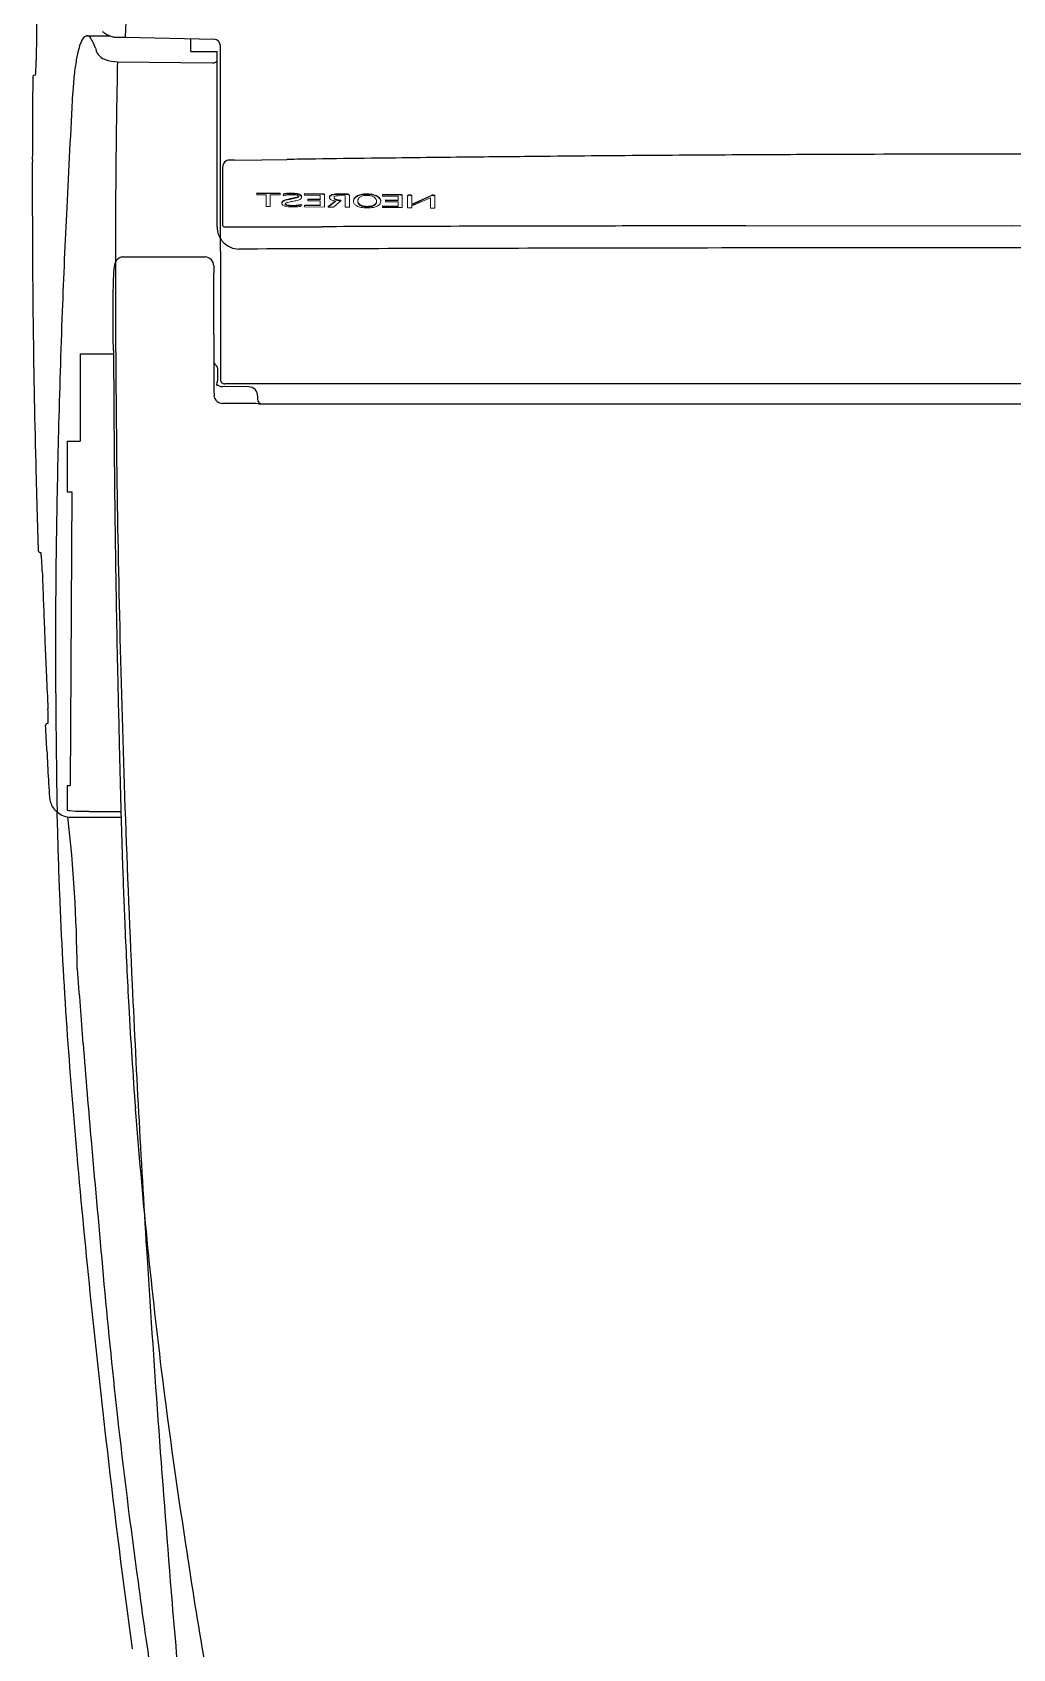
# Model space of a CAD drawing. Header units: centimetres. Extents: x -586 to 10005, y 1793 to 5385.
# Drawn here: x -534.38 to -511.98, y 3920.51 to 3957.41 of the extents above; entities that cross this region are included whole.
import ezdxf

# ---------------------------------------------------------------- set-up
doc = ezdxf.new("R2010")
doc.units = ezdxf.units.CM
doc.header["$MEASUREMENT"] = 0
doc.layers.add('Furnitures', color=7, linetype='Continuous')
doc.layers.add('Toilets_Details', color=8, linetype='Continuous')

msp = doc.modelspace()

# ---------------------------------------------------------------- linework, layer by layer
at = {"layer": 'Furnitures'}
for centre, radius, start, end in [((-2.823, 3941.821), 529.655, 178.11229, 178.31558), ((815.572, 3944.07), 1349.92, 179.377925, 179.461187), ((-532.211, 3956.736), 1.145, 154.4845, 163.6949), ((-533.024, 3957.132), 0.24, 131.2764, 156.0803), ((-533.121, 3957.239), 0.0951, 94.4749, 130.1258), ((-533.144, 3957.219), 0.116, 42.3033, 82.4597), ((-533.355, 3957.034), 0.397, 24.2199, 41.5075), ((-534.21, 3956.633), 1.341, 18.2317, 24.8482), ((-532.169, 3958.259), 1.03, 235.4172, 238.5346), ((-532.428, 3957.846), 0.543, 239.0677, 245.7915), ((-532.319, 3958.091), 0.811, 245.8785, 250.7402), ((-531.172, 3961.27), 4.19, 250.2696, 250.978), ((-532.51, 3957.403), 0.0984, 253.6488, 268.5608), ((-530.23, 3957.102), 0.15, 359.8883, 88.8507), ((-538.242, 3956.782), 3.953, 357.0693, 359.7511), ((-528.174, 3955.874), 5.276, 170.0899, 173.8194), ((-530.431, 3956.263), 2.986, 164.5698, 169.9823), ((-532.625, 3957.087), 0.308, 203.4898, 254.0543), ((-532.412, 3957.626), 0.887, 250.414, 268.7408), ((-281.218, 3951.643), 251.266, 178.83771, 179.29189), ((-530.255, 3956.874), 0.161, 269.0427, 294.8608), ((-530.214, 3956.787), 0.0642, 294.29, 318.4675), ((-530.208, 3956.776), 0.0527, 322.7633, 352.0645), ((-534.318, 3956.385), 0.0498, 76.2878, 179.8997), ((-535.149, 3956.579), 0.856, 350.1806, 0.0614), ((-519.414, 3955.056), 14.074, 174.3463, 176.0551), ((-59.055, 3930.135), 475.106, 176.87631, 177.19176), ((13.793, 3953.212), 548.171, 179.73623, 179.86461), ((-268.957, 3953.831), 265.42, 179.85401, 180.21038), ((-306.137, 3952.236), 226.341, 179.364, 179.94397), ((-529.865, 3954.329), 0.166, 90.4298, 180.4875), ((-529.831, 3953.912), 0.584, 82.7717, 93.491), ((-502.882, 2134.268), 1820.422, 90.787768, 90.808233), ((-512.434, 2835.456), 1119.169, 90.726831, 90.792377), ((-512.149, 2810.727), 1143.899, 90.669347, 90.725396), ((-510.1, 2634.549), 1320.089, 90.621297, 90.668915), ((-510.93, 2712.828), 1241.805, 90.535472, 90.622192), ((-511.894, 2816.601), 1138.028, 90.410873, 90.535762), ((-510.857, 2664.457), 1290.176, 90.30076, 90.40847), ((-511.131, 2732.878), 1221.754, 90.197853, 90.304751), ((-511.407, 2701.257), 1253.374, 90.026227, 90.180265), ((-301.984, 3942.022), 231.886, 177.18471, 177.77133), ((-529.987, 3953.012), 0.045, 181.9382, 269.7219), ((-280.681, 3953.775), 253.696, 180.20757, 180.69597), ((-529.652, 3952.967), 0.503, 179.2232, 269.6128), ((-509.343, -2321.593), 6274.593, 90.1447607, 90.1680863), ((-512.051, -1300.643), 5253.64, 90.109974, 90.143364), ((-511.982, -1333.873), 5286.87, 90.083298, 90.110022), ((-512.1, -1249.079), 5202.076, 90.065795, 90.083358), ((-183.065, 3952.129), 349.413, 179.94617, 180.39981), ((-532.25, 3952.003), 0.289, 109.1138, 119.5017), ((-532.3, 3952.143), 0.141, 99.0585, 108.3019), ((-532.306, 3952.158), 0.124, 83.41, 97.6592), ((-530.432, 3952.082), 0.2, 359.5756, 89.5171), ((-503.459, -5017.514), 8970.015, 90.1238253, 90.1673285), ((-511.967, -1763.119), 5715.61, 90.057025, 90.10904), ((-511.96, -1729.798), 5682.289, 90.000201, 90.057428), ((-527.299, 3951.596), 5.231, 176.4226, 177.847), ((-530.36, 3951.784), 2.165, 173.0355, 176.3248), ((-531.89, 3951.963), 0.624, 165.5732, 172.34), ((-532.248, 3952.05), 0.256, 148.648, 164.47), ((-532.283, 3952.068), 0.217, 132.631, 147.9993), ((-532.286, 3952.065), 0.218, 119.3356, 131.447), ((-529.344, 3951.951), 0.888, 180.773, 182.1954), ((-531.223, 3951.869), 0.993, 0.359, 2.7635), ((-521.99, 3951.417), 10.544, 178.6501, 180.294), ((-523.696, 3951.473), 8.837, 177.9264, 178.7507), ((-320.347, 3943.016), 213.498, 177.84625, 178.5839), ((-294.178, 3953.586), 240.197, 180.68998, 181.48089), ((-535.794, 3950.138), 3.272, 0.1935, 4.2642), ((-17.652, 3952.388), 514.875, 180.24924, 180.31668), ((-183.086, 3952.121), 349.392, 180.39847, 180.65807), ((-530.13, 3949.898), 0.1, 180, 231.6839), ((-530.285, 3949.702), 0.15, 0, 51.6839), ((-46.45, 3952.23), 486.076, 180.31672, 180.41871), ((-530.082, 3949.383), 0.0856, 149.5239, 210.2459), ((-530.03, 3949.522), 0.2, 226.8181, 269.4998), ((-530.285, 3949.502), 0.15, 329.7835, 0), ((-529.98, 3949.482), 0.1, 179.8062, 269.848), ((-529.433, 3949.114), 0.202, 0.0072, 88.8541), ((-530.03, 3949.134), 0.197, 219.0878, 270.0306), ((-529.13, 3949.032), 0.1, 180, 270), ((-75.692, 3952.004), 456.834, 180.41728, 180.56088), ((-529.481, 3941.742), 7.195, 87.8278, 89.5456), ((-296.005, 3942.369), 237.849, 178.57301, 179.16602), ((-175.612, 3952.243), 356.868, 180.66397, 181.30817), ((-103.89, 3951.718), 428.634, 180.55951, 180.73911), ((-289.078, 3953.726), 245.299, 181.48261, 181.74478), ((-174.504, 3957.314), 359.93, 181.76048, 181.86787), ((-137.543, 3951.271), 394.978, 180.73728, 180.98436), ((-359.844, 3943.275), 174.004, 179.15839, 180.06614), ((-534.193, 3945.584), 0.0496, 181.4667, 284.3967), ((-534.649, 3945.443), 0.478, 6.9804, 11.22), ((-536.731, 3945.195), 2.575, 4.4987, 6.8203), ((-537.375, 3945.12), 3.222, 2.9728, 4.9407), ((-560.942, 3944.142), 26.81, 2.0547, 2.4462), ((16.679, 3964.846), 551.182, 182.05266, 182.10306), ((-304.56, 3952.987), 229.724, 182.08746, 182.24856), ((-154.551, 3950.991), 377.968, 180.98619, 181.20961), ((-315.213, 3952.581), 219.064, 182.25175, 182.40429), ((-173.169, 3952.278), 359.311, 181.30481, 181.96185), ((-282.384, 3953.975), 251.922, 182.40794, 182.56039), ((-244.574, 3944.455), 289.277, 180.27335, 180.95796), ((-275.69, 3954.262), 258.622, 182.55752, 182.72592), ((60.091, 3955.665), 592.66, 181.223328, 181.411345), ((-538.112, 3941.76), 4.097, 359.6717, 2.8275), ((-534.024, 3941.585), 0.0495, 83.8481, 183.4063), ((-849.629, 3925.117), 315.985, 2.88321, 2.98681), ((-534.337, 3941.667), 0.32, 354.0127, 359.1349), ((-535.789, 3941.748), 1.774, 357.2322, 359.6158), ((-328.102, 3951.584), 206.214, 182.9389, 183.1247), ((1232.451, 3984.469), 1765.374, 181.408739, 181.460434), ((-254.862, 3955.635), 279.565, 183.1355, 183.2133), ((-531.525, 3940.362), 2.494, 189.1795, 190.8791), ((-533.356, 3940.014), 0.631, 191.2168, 203.2324), ((-533.624, 3939.905), 0.341, 204.1383, 227.4639), ((-167.208, 3952.503), 365.276, 181.96517, 182.64156), ((-533.523, 3940.029), 0.501, 228.5629, 235.0734), ((-533.501, 3939.928), 0.438, 225.1164, 271.4745), ((-566.567, 3935.748), 33.216, 0.4903, 6.4813), ((-306.339, 3946.061), 226.106, 181.66902, 181.93038), ((-438.974, 3941.501), 94.857, 181.32783, 182.26428), ((-372.94, 3943.896), 159.471, 181.95904, 182.47876), ((-420.79, 3942.36), 113.061, 182.33535, 183.8943), ((-346.777, 3944.971), 185.656, 182.46095, 183.02657), ((19.543, 3978.299), 554.508, 184.37157, 184.54819), ((-149.652, 3953.343), 382.852, 182.64602, 183.58058), ((-401.752, 3942.382), 130.62, 183.1655, 184.18968), ((-401.415, 3943.648), 132.478, 183.88098, 185.13905), ((-276.232, 3954.713), 257.794, 184.53543, 185.04658), ((-403.019, 3942.663), 129.378, 184.35507, 187.01103), ((1883.728, 4147.692), 2426.358, 185.0992, 185.170431), ((-280.179, 3954.429), 254.193, 185.1115, 186.63329), ((-134.448, 3954.285), 398.084, 183.57929, 184.71683), ((-386.496, 3942.125), 146.846, 185.11568, 186.3572), ((-394.183, 3943.962), 138.307, 187.09829, 188.87193), ((-396.704, 3940.812), 136.555, 186.28371, 187.9048), ((-335.628, 3947.57), 198.323, 186.51549, 187.84263), ((-442.422, 3935.711), 89.376, 188.41477, 191.75916), ((-381.728, 3942.218), 151.584, 187.65287, 188.53056), ((62.068, 3971.823), 595.379, 184.843734, 185.345583)]:
    msp.add_arc(centre, radius, start, end, dxfattribs=at)
at = {"layer": 'Furnitures', "lineweight": 0}
for centre, radius, start, end in [((-528.634, 3953.521), 0.0409, 151.1759, 180.0275), ((-528.629, 3953.506), 0.0466, 139.9033, 174.2187), ((-528.335, 3953.509), 0.34, 177.9341, 181.5069), ((-528.624, 3953.509), 0.0526, 190.3919, 235.652), ((-528.606, 3953.502), 0.0746, 127.0233, 148.4622), ((-528.586, 3953.465), 0.106, 117.1448, 138.0542), ((-528.548, 3953.63), 0.194, 237.3114, 257.1359), ((-528.55, 3953.418), 0.176, 113.5015, 125.35), ((-528.4, 3952.458), 1.249, 97.5374, 101.2297), ((-528.527, 3953.359), 0.227, 106.153, 118.1759), ((-528.102, 3948.505), 5.251, 95.2708, 95.7498), ((-528.25, 3949.928), 3.808, 94.7497, 95.7028), ((-528.467, 3953.202), 0.407, 104.7157, 111.9827), ((-528.584, 3953.492), 0.0181, 148.1529, 200.1345), ((-528.579, 3953.495), 0.024, 202.3862, 237.8545), ((-528.571, 3953.48), 0.0358, 121.7373, 143.1262), ((-528.557, 3953.53), 0.0549, 221.1601, 251.6972), ((-528.543, 3953.539), 0.0807, 233.2957, 254.3033), ((-528.459, 3954.004), 0.579, 256.7571, 268.9379), ((-528.397, 3952.925), 0.681, 102.4289, 106.4914), ((-528.529, 3953.406), 0.121, 110.6722, 120.303), ((-528.47, 3952.47), 1.27, 93.3739, 95.1749), ((-528.49, 3953.7), 0.237, 249.2823, 259.1545), ((-528.261, 3952.377), 1.257, 101.292, 104.2835), ((-528.472, 3953.234), 0.302, 103.0624, 109.265), ((-528.478, 3952.627), 1.099, 92.0213, 94.5531), ((-528.495, 3953.663), 0.213, 250.8937, 265.8503), ((-528.434, 3952.606), 1.098, 91.9781, 96.777), ((-528.478, 3952.57), 1.169, 90.4395, 93.2777), ((-528.141, 3951.777), 1.856, 100.0415, 102.5321), ((-528.056, 3951.437), 2.147, 101.631, 103.019), ((-528.429, 3954.09), 0.632, 260.3513, 266.5777), ((-528.471, 3952.343), 1.384, 89.9167, 91.9012), ((-528.404, 3954.358), 0.914, 263.2867, 267.6942), ((-527.481, 3948.307), 5.402, 100.1375, 100.9515), ((-527.674, 3949.558), 4.065, 100.848, 101.5643), ((-528.472, 3952.834), 0.905, 88.7115, 90.9196), ((-528.45, 3953.171), 0.533, 88.2965, 92.3314), ((-528.41, 3954.494), 1.071, 266.8118, 271.8826), ((-528.503, 3951.719), 2.008, 86.4391, 89.0256), ((-528.422, 3954.17), 0.712, 266.358, 272.1538), ((-529.54, 3959.542), 6.033, 280.2677, 280.9208), ((-528.497, 3951.742), 1.998, 87.0572, 88.7063), ((-528.478, 3955.658), 2.213, 270.9703, 272.7149), ((-529.198, 3957.673), 4.192, 280.4241, 281.2243), ((-528.45, 3952.873), 0.83, 84.9529, 88.9319), ((-528.682, 3955.018), 1.416, 280.1777, 282.7872), ((-528.555, 3954.406), 0.804, 281.3348, 284.9158), ((-528.415, 3954.065), 0.607, 271.9558, 280.6212), ((-528.438, 3952.997), 0.741, 82.3927, 86.6476), ((-528.538, 3954.4), 0.854, 280.5538, 284.4225), ((-528.427, 3953.119), 0.606, 80.6759, 85.3485), ((-528.389, 3953.48), 0.221, 73.8121, 86.6692), ((-528.421, 3954.629), 1.206, 272.219, 275.1515), ((-528.41, 3954.068), 0.622, 273.3587, 281.758), ((-528.472, 3954.082), 0.457, 283.1565, 288.0924), ((-528.427, 3953.915), 0.296, 285.5862, 291.9526), ((-528.395, 3953.353), 0.382, 75.972, 81.7382), ((-528.391, 3953.826), 0.189, 288.8365, 296.0217), ((-528.393, 3953.339), 0.383, 75.1667, 80.366), ((-528.358, 3953.586), 0.11, 59.9077, 73.9583), ((-528.388, 3953.841), 0.275, 283.1611, 293.0312), ((-528.35, 3953.72), 0.087, 292.6578, 307.0831), ((-528.542, 3956.011), 2.593, 275.0624, 276.6421), ((-528.337, 3953.713), 0.063, 297.1858, 308.6917), ((-528.765, 3955.913), 2.488, 280.6868, 282.3904), ((-528.315, 3953.659), 0.025, 19.6022, 60.7645), ((-528.365, 3953.478), 0.254, 69.0598, 75.5759), ((-528.311, 3953.681), 0.0221, 308.05, 329.6367), ((-528.313, 3953.668), 0.023, 310.4854, 338.9905), ((-528.348, 3953.517), 0.2, 66.8619, 74.4718), ((-528.305, 3953.663), 0.0141, 348.5974, 20.1396), ((-528.805, 3956.001), 2.595, 281.6059, 282.7808), ((-528.327, 3953.707), 0.128, 291.2239, 306.5993), ((-528.322, 3953.597), 0.128, 55.2795, 68.2712), ((-528.319, 3953.589), 0.122, 54.1079, 66.252), ((-528.285, 3953.654), 0.0606, 304.5379, 330.0416), ((-528.29, 3953.646), 0.0692, 37.6538, 53.6749), ((-528.286, 3953.638), 0.0633, 32.4536, 52.6629), ((-528.272, 3953.662), 0.0452, 7.9486, 36.3018), ((-528.277, 3953.647), 0.0507, 9.2563, 29.3709), ((-528.271, 3953.647), 0.0453, 329.7251, 0.2128), ((-528.448, 3953.651), 0.222, 358.8494, 4.2511), ((-528.303, 3953.646), 0.0768, 0.8419, 7.0155), ((-527.735, 3953.687), 0.0396, 58.1088, 88.0701), ((-527.735, 3953.675), 0.0392, 56.6315, 88.0892), ((-527.728, 3953.698), 0.0264, 0.7431, 58.4629), ((-527.728, 3953.685), 0.0265, 0.8865, 56.7131), ((-527.505, 3953.645), 0.0842, 176.0054, 189.5223), ((-527.55, 3953.639), 0.0391, 137.9999, 180.2697), ((-527.482, 3953.639), 0.108, 167.6372, 173.6487), ((-527.549, 3953.637), 0.0401, 188.3148, 214.2483), ((-527.553, 3953.653), 0.0353, 143.0013, 165.5367), ((-527.527, 3953.653), 0.0667, 214.7545, 238.7075), ((-527.528, 3953.635), 0.0664, 115.7701, 143.872), ((-527.527, 3953.622), 0.0674, 118.6352, 140.4417), ((-527.482, 3953.718), 0.146, 236.7025, 250.0613), ((-527.475, 3953.528), 0.175, 103.5184, 118.968), ((-527.483, 3953.563), 0.151, 100.86, 119.0806), ((-527.295, 3954.215), 0.677, 249.6088, 252.6118), ((-527.43, 3953.351), 0.357, 92.4665, 103.8798), ((-527.431, 3953.367), 0.354, 92.8494, 103.2419), ((-527.362, 3953.999), 0.451, 252.4963, 259.8854), ((-527.438, 3953.638), 0.0457, 155.0683, 204.8089), ((-527.434, 3953.651), 0.0487, 186.0771, 208.2068), ((-527.446, 3953.634), 0.04, 108.0057, 145.3038), ((-527.429, 3953.643), 0.0562, 205.7961, 245.93), ((-527.429, 3953.658), 0.0569, 211.6368, 234.5888), ((-527.396, 3953.706), 0.115, 234.9415, 248.9092), ((-527.41, 3953.53), 0.151, 93.9651, 108.7396), ((-527.354, 3953.798), 0.228, 244.6822, 257.8991), ((-527.364, 3952.111), 1.612, 90.6716, 92.9869), ((-527.384, 3952.746), 0.964, 89.9172, 93.6255), ((-527.364, 3953.784), 0.199, 248.6335, 259.1674), ((-527.371, 3953.09), 0.592, 88.4142, 94.8648), ((-527.234, 3954.378), 0.808, 258.004, 263.4025), ((-527.235, 3954.357), 0.8, 257.9729, 263.4275), ((-527.169, 3953.677), 0.0436, 57.7949, 88.7883), ((-527.17, 3953.659), 0.049, 70.3921, 88.1336), ((-527.167, 3953.67), 0.0379, 43.4681, 68.8657), ((-527.161, 3953.688), 0.0303, 0.659, 58.9706), ((-527.161, 3953.675), 0.0303, 1.1569, 43.435), ((-526.93, 3953.556), 0.108, 125.3192, 178.0798), ((-526.808, 3953.543), 0.231, 165.7252, 173.0426), ((-526.88, 3953.567), 0.158, 178.6454, 199.6758), ((-526.949, 3953.578), 0.0864, 151.1708, 165.0711), ((-526.924, 3953.559), 0.114, 203.5411, 236.2705), ((-526.919, 3953.56), 0.121, 125.706, 150.7758), ((-526.841, 3953.455), 0.241, 108.8577, 128.7239), ((-526.84, 3953.469), 0.241, 104.304, 128.2454), ((-526.845, 3953.654), 0.237, 233.0346, 258.8194), ((-526.826, 3953.557), 0.115, 126.8781, 179.9941), ((-526.838, 3953.565), 0.103, 181.4609, 219.6523), ((-526.682, 3953.575), 0.26, 184.1059, 190.9961), ((-526.849, 3953.546), 0.0911, 193.1458, 219.1786), ((-526.776, 3953.262), 0.446, 96.1277, 108.7198), ((-526.821, 3953.567), 0.125, 218.4677, 246.735), ((-526.816, 3953.586), 0.133, 220.3289, 249.7571), ((-526.767, 3953.236), 0.485, 93.954, 105.845), ((-526.799, 3953.519), 0.161, 101.5232, 126.6056), ((-526.751, 3953.962), 0.559, 255.5172, 267.2431), ((-526.77, 3953.665), 0.236, 244.816, 264.7872), ((-526.758, 3953.729), 0.288, 248.8715, 264.2357), ((-526.749, 3953.349), 0.339, 90.1665, 104.1394), ((-526.733, 3952.927), 0.783, 81.8628, 96.6563), ((-526.737, 3952.987), 0.736, 83.3253, 94.9333), ((-526.722, 3954.018), 0.592, 263.248, 274.7524), ((-526.721, 3954.031), 0.593, 263.6175, 275.0893), ((-526.72, 3954.334), 0.932, 266.4156, 274.2673), ((-526.733, 3953.204), 0.483, 82.1561, 91.9812), ((-526.691, 3953.714), 0.286, 273.5131, 285.0818), ((-526.69, 3953.725), 0.285, 274.4082, 284.523), ((-526.713, 3953.376), 0.311, 68.5607, 81.3976), ((-526.717, 3953.096), 0.625, 76.7724, 84.0441), ((-526.695, 3953.995), 0.591, 274.3105, 283.1879), ((-526.684, 3953.277), 0.429, 69.5151, 81.801), ((-526.659, 3953.621), 0.176, 283.0949, 302.0564), ((-526.653, 3953.594), 0.161, 283.0111, 306.5254), ((-526.668, 3953.503), 0.176, 47.8384, 67.2291), ((-526.661, 3953.359), 0.356, 65.5072, 75.724), ((-526.623, 3953.569), 0.113, 300.8072, 325.2204), ((-526.635, 3953.72), 0.31, 283.9142, 301.1909), ((-526.615, 3953.548), 0.102, 304.7317, 333.9413), ((-526.635, 3953.544), 0.124, 24.2344, 46.5997), ((-526.636, 3953.416), 0.283, 52.9826, 68.8009), ((-526.6, 3953.554), 0.0852, 324.7198, 343.1387), ((-526.601, 3953.542), 0.0862, 333.9663, 350.5987), ((-526.639, 3953.546), 0.127, 2.678, 22.3155), ((-526.685, 3953.572), 0.172, 345.3177, 354.9612), ((-526.836, 3953.577), 0.324, 351.2022, 355.5908), ((-526.622, 3953.451), 0.256, 52.5907, 65.0266), ((-526.536, 3953.558), 0.12, 300.7351, 333.4938), ((-526.571, 3953.522), 0.169, 37.6435, 51.7002), ((-526.57, 3953.51), 0.168, 37.3517, 51.4094), ((-526.521, 3953.563), 0.105, 18.4596, 36.7364), ((-526.51, 3953.558), 0.0917, 10.9846, 36.4566), ((-526.533, 3953.555), 0.116, 334.4108, 358.8114), ((-526.534, 3953.562), 0.117, 2.4227, 16.6807), ((-526.628, 3953.532), 0.212, 5.5983, 11.7455), ((-526.633, 3953.557), 0.217, 359.0714, 2.6967), ((-525.966, 3953.628), 0.0799, 75.4058, 85.3371), ((-525.959, 3953.655), 0.0406, 57.756, 90.4571), ((-525.957, 3953.671), 0.0361, 48.147, 72.1977), ((-525.95, 3953.666), 0.0261, 2.4613, 61.114), ((-525.948, 3953.68), 0.0239, 0.7834, 50.6542), ((-525.786, 3953.678), 0.0167, 128.5591, 183.6911), ((-525.786, 3953.665), 0.0167, 130.8585, 176.1391), ((-525.762, 3953.638), 0.0525, 111.3921, 131.5367), ((-525.758, 3953.644), 0.0606, 106.2619, 129.2391), ((-525.75, 3953.599), 0.0936, 96.8442, 109.1031), ((-525.754, 3953.629), 0.0755, 95.3636, 105.7313), ((-525.753, 3953.64), 0.0528, 79.3784, 98.8638), ((-525.755, 3953.649), 0.0555, 81.521, 96.8253), ((-525.753, 3953.639), 0.0655, 68.1217, 84.5175), ((-525.753, 3953.629), 0.0627, 66.5845, 81.7926), ((-525.748, 3953.651), 0.0527, 50.4959, 68.3024), ((-525.745, 3953.643), 0.0469, 48.5553, 68.53), ((-525.729, 3953.673), 0.0231, 30.2832, 51.816), ((-525.726, 3953.663), 0.02, 27.8084, 51.7336), ((-525.723, 3953.677), 0.0166, 2.7362, 28.6121), ((-525.728, 3953.663), 0.0218, 5.5977, 24.1809), ((-525.2, 3953.563), 0.14, 102.5698, 110.077), ((-525.211, 3953.587), 0.102, 102.2257, 111.5072), ((-525.213, 3953.584), 0.105, 92.4109, 100.5711), ((-525.216, 3953.62), 0.0813, 91.219, 100.4863), ((-525.223, 3953.625), 0.0759, 74.4905, 85.8606), ((-525.217, 3953.646), 0.0426, 68.0928, 90.355), ((-525.214, 3953.665), 0.0355, 37.1996, 70.8182), ((-525.215, 3953.651), 0.0372, 43.0519, 68.1382), ((-525.205, 3953.66), 0.0234, 0.7244, 43.1075), ((-525.204, 3953.673), 0.0222, 359.9778, 36.6764)]:
    msp.add_arc(centre, radius, start, end, dxfattribs=at)
at = {"layer": 'Toilets_Details'}
for p, q in [((-533.129, 3957.334), (-532.611, 3957.334)), ((-532.513, 3957.304), (-532.249, 3957.298)), ((-532.249, 3957.298), (-532.249, 3957.39)), ((-532.249, 3957.298), (-530.227, 3957.252)), ((-530.755, 3956.977), (-530.755, 3957.264)), ((-530.08, 3952.702), (-530.08, 3957.102)), ((-532.936, 3957.053), (-532.907, 3956.964)), ((-532.432, 3956.74), (-530.257, 3956.713)), ((-530.755, 3956.977), (-530.155, 3956.977)), ((-530.155, 3952.973), (-530.155, 3956.977)), ((-534.368, 3956.385), (-534.372, 3955.735)), ((-529.758, 3954.491), (-529.137, 3954.5)), ((-529.137, 3954.5), (-528.561, 3954.508)), ((-530.032, 3954.327), (-530.032, 3954.311)), ((-530.032, 3954.311), (-530.032, 3953.01)), ((-530.08, 3952.417), (-530.08, 3952.703)), ((-529.987, 3952.967), (-527.75, 3952.974)), ((-518.074, 3952.994), (-511.98, 3952.997)), ((-511.98, 3952.997), (-505.887, 3952.994)), ((-532.292, 3952.282), (-530.43, 3952.282)), ((-530.08, 3952.417), (-530.08, 3951.746)), ((-530.232, 3952.081), (-530.232, 3951.939)), ((-530.23, 3950.988), (-530.23, 3951.875)), ((-530.08, 3951.746), (-530.08, 3951.106)), ((-532.531, 3950.381), (-532.533, 3951.363)), ((-530.23, 3950.506), (-530.23, 3950.988)), ((-530.08, 3951.106), (-530.08, 3949.482)), ((-530.23, 3950.506), (-530.23, 3949.248)), ((-533.281, 3950.073), (-533.281, 3948.073)), ((-533.281, 3950.073), (-532.521, 3950.073)), ((-530.135, 3949.502), (-530.135, 3949.702)), ((-529.429, 3949.317), (-530.032, 3949.322)), ((-493.98, 3949.382), (-529.981, 3949.382)), ((-530.23, 3949.248), (-530.226, 3949.108)), ((-530.209, 3949.051), (-530.226, 3949.108)), ((-530.209, 3949.051), (-530.183, 3949.01)), ((-529.23, 3949.114), (-529.23, 3949.032)), ((-529.424, 3948.937), (-530.03, 3948.937)), ((-529.208, 3948.932), (-511.98, 3948.932)), ((-511.98, 3948.932), (-494.752, 3948.932)), ((-533.58, 3948.073), (-533.281, 3948.073)), ((-533.58, 3948.073), (-533.58, 3946.923)), ((-533.58, 3946.923), (-533.477, 3946.923)), ((-533.477, 3946.923), (-533.512, 3940.219)), ((-534.242, 3945.583), (-534.242, 3945.583)), ((-534.073, 3941.582), (-534.073, 3941.582)), ((-533.58, 3940.219), (-533.58, 3939.656)), ((-533.58, 3940.219), (-533.512, 3940.219)), ((-533.805, 3939.303), (-533.81, 3939.618)), ((-533.58, 3939.656), (-533.546, 3939.644)), ((-533.546, 3939.644), (-533.517, 3939.635)), ((-533.389, 3939.618), (-533.517, 3939.635)), ((-533.49, 3939.491), (-532.35, 3939.491)), ((-533.49, 3939.491), (-533.49, 3939.491)), ((-533.08, 3939.619), (-533.389, 3939.618)), ((-533.08, 3939.619), (-532.354, 3939.619))]:
    msp.add_line(p, q, dxfattribs=at)
at = {"layer": 'Toilets_Details', "lineweight": 0}
for p, q in [((-529.251, 3953.744), (-529.251, 3953.703)), ((-528.714, 3953.737), (-529.251, 3953.744)), ((-528.714, 3953.725), (-529.251, 3953.731)), ((-529.037, 3953.701), (-529.251, 3953.703)), ((-529.037, 3953.436), (-529.037, 3953.701)), ((-528.941, 3953.435), (-529.037, 3953.436)), ((-528.941, 3953.7), (-528.714, 3953.697)), ((-528.941, 3953.7), (-528.941, 3953.435)), ((-528.714, 3953.737), (-528.714, 3953.697)), ((-528.628, 3953.73), (-528.643, 3953.696)), ((-528.628, 3953.718), (-528.643, 3953.683)), ((-528.643, 3953.696), (-528.643, 3953.683)), ((-528.628, 3953.73), (-528.628, 3953.718)), ((-528.231, 3953.471), (-528.242, 3953.435)), ((-528.231, 3953.483), (-528.231, 3953.471)), ((-527.734, 3953.727), (-528.156, 3953.731)), ((-528.156, 3953.731), (-528.156, 3953.691)), ((-528.156, 3953.719), (-527.734, 3953.714)), ((-527.798, 3953.687), (-528.156, 3953.691)), ((-527.798, 3953.463), (-528.156, 3953.467)), ((-528.156, 3953.427), (-528.156, 3953.467)), ((-528.156, 3953.454), (-527.798, 3953.45)), ((-527.701, 3953.423), (-528.156, 3953.427)), ((-528.083, 3953.602), (-527.798, 3953.599)), ((-528.083, 3953.602), (-528.083, 3953.562)), ((-527.798, 3953.586), (-528.083, 3953.589)), ((-528.083, 3953.562), (-527.798, 3953.559)), ((-527.798, 3953.687), (-527.798, 3953.586)), ((-527.798, 3953.45), (-527.798, 3953.559)), ((-527.702, 3953.699), (-527.701, 3953.423)), ((-527.616, 3953.434), (-527.455, 3953.558)), ((-527.441, 3953.555), (-527.616, 3953.421)), ((-527.616, 3953.434), (-527.616, 3953.421)), ((-527.496, 3953.42), (-527.616, 3953.421)), ((-527.327, 3953.563), (-527.496, 3953.42)), ((-527.383, 3953.723), (-527.168, 3953.72)), ((-527.168, 3953.708), (-527.383, 3953.71)), ((-527.228, 3953.681), (-527.354, 3953.682)), ((-527.327, 3953.576), (-527.327, 3953.563)), ((-527.228, 3953.681), (-527.228, 3953.417)), ((-527.131, 3953.416), (-527.228, 3953.417)), ((-527.131, 3953.416), (-527.131, 3953.688)), ((-526.378, 3953.672), (-526.378, 3953.712)), ((-526.378, 3953.712), (-525.959, 3953.708)), ((-525.959, 3953.695), (-526.378, 3953.7)), ((-526.02, 3953.668), (-526.378, 3953.672)), ((-526.02, 3953.445), (-526.378, 3953.449)), ((-526.378, 3953.449), (-526.378, 3953.409)), ((-526.378, 3953.436), (-526.02, 3953.432)), ((-526.378, 3953.409), (-525.924, 3953.408)), ((-526.305, 3953.583), (-526.02, 3953.581)), ((-526.305, 3953.583), (-526.305, 3953.543)), ((-526.305, 3953.571), (-526.02, 3953.568)), ((-526.02, 3953.541), (-526.305, 3953.543)), ((-526.02, 3953.668), (-526.02, 3953.568)), ((-526.02, 3953.432), (-526.02, 3953.541)), ((-525.924, 3953.68), (-525.924, 3953.408)), ((-525.802, 3953.677), (-525.802, 3953.404)), ((-525.707, 3953.403), (-525.802, 3953.404)), ((-525.707, 3953.484), (-525.248, 3953.695)), ((-525.248, 3953.682), (-525.707, 3953.464)), ((-525.707, 3953.484), (-525.707, 3953.678)), ((-525.707, 3953.451), (-525.277, 3953.635)), ((-525.707, 3953.464), (-525.707, 3953.403)), ((-525.277, 3953.635), (-525.277, 3953.399)), ((-525.182, 3953.398), (-525.277, 3953.399)), ((-525.182, 3953.673), (-525.182, 3953.398))]:
    msp.add_line(p, q, dxfattribs=at)
at = {"layer": 'Toilets_Details'}
for centre, radius, start, end in [((-2.823, 3941.821), 529.655, 178.11229, 178.31558), ((815.572, 3944.07), 1349.92, 179.377925, 179.461187), ((-532.464, 3957.834), 0.513, 231.3539, 235.5547), ((-532.211, 3956.736), 1.145, 154.4845, 163.6949), ((-533.024, 3957.132), 0.24, 131.2764, 156.0803), ((-533.121, 3957.239), 0.0951, 94.4749, 130.1258), ((-533.144, 3957.219), 0.116, 42.3033, 82.4597), ((-533.355, 3957.034), 0.397, 24.2199, 41.5075), ((-534.21, 3956.633), 1.341, 18.2317, 24.8482), ((-532.169, 3958.259), 1.03, 235.4172, 238.5346), ((-532.428, 3957.846), 0.543, 239.0677, 245.7915), ((-532.319, 3958.091), 0.811, 245.8785, 250.7402), ((-531.172, 3961.27), 4.19, 250.2696, 250.978), ((-532.51, 3957.403), 0.0984, 253.6488, 268.5608), ((-530.23, 3957.102), 0.15, 359.8883, 88.8507), ((-538.242, 3956.782), 3.953, 357.0693, 359.7511), ((-528.174, 3955.874), 5.276, 170.0899, 173.8194), ((-530.431, 3956.263), 2.986, 164.5698, 169.9823), ((-532.625, 3957.087), 0.308, 203.4898, 254.0543), ((-532.412, 3957.626), 0.887, 250.414, 268.7408), ((-281.218, 3951.643), 251.266, 178.83771, 179.29189), ((-530.255, 3956.874), 0.161, 269.0427, 294.8608), ((-530.214, 3956.787), 0.0642, 294.29, 318.4675), ((-530.208, 3956.776), 0.0527, 322.7633, 352.0645), ((-534.318, 3956.385), 0.0498, 76.2878, 179.8997), ((-535.149, 3956.579), 0.856, 350.1806, 0.0614), ((-519.414, 3955.056), 14.074, 174.3463, 176.0551), ((-59.055, 3930.135), 475.106, 176.87631, 177.19176), ((13.793, 3953.212), 548.171, 179.73623, 179.86461), ((-268.957, 3953.831), 265.42, 179.85401, 180.21038), ((-306.137, 3952.236), 226.341, 179.364, 179.94397), ((-529.865, 3954.329), 0.166, 90.4298, 180.4875), ((-529.831, 3953.912), 0.584, 82.7717, 93.491), ((-502.882, 2134.268), 1820.422, 90.787768, 90.808233), ((-512.434, 2835.456), 1119.169, 90.726831, 90.792377), ((-512.149, 2810.727), 1143.899, 90.669347, 90.725396), ((-510.1, 2634.549), 1320.089, 90.621297, 90.668915), ((-510.93, 2712.828), 1241.805, 90.535472, 90.622192), ((-511.894, 2816.601), 1138.028, 90.410873, 90.535762), ((-510.857, 2664.457), 1290.176, 90.30076, 90.40847), ((-511.131, 2732.878), 1221.754, 90.197853, 90.304751), ((-511.407, 2701.257), 1253.374, 90.026227, 90.180265), ((-512.554, 2701.257), 1253.374, 89.819735, 89.973773), ((-301.984, 3942.022), 231.886, 177.18471, 177.77133), ((-529.987, 3953.012), 0.045, 181.9382, 269.7219), ((-280.681, 3953.775), 253.696, 180.20757, 180.69597), ((-529.652, 3952.967), 0.503, 179.2232, 269.6128), ((-509.343, -2321.593), 6274.593, 90.1447607, 90.1680863), ((-512.051, -1300.643), 5253.64, 90.109974, 90.143364), ((-511.982, -1333.873), 5286.87, 90.083298, 90.110022), ((-512.1, -1249.079), 5202.076, 90.065795, 90.083358), ((-183.065, 3952.129), 349.413, 179.94617, 180.39981), ((-532.25, 3952.003), 0.289, 109.1138, 119.5017), ((-532.3, 3952.143), 0.141, 99.0585, 108.3019), ((-532.306, 3952.158), 0.124, 83.41, 97.6592), ((-530.432, 3952.082), 0.2, 359.5756, 89.5171), ((-503.459, -5017.514), 8970.015, 90.1238253, 90.1673285), ((-511.967, -1763.119), 5715.61, 90.057025, 90.10904), ((-511.96, -1729.798), 5682.289, 90.000201, 90.057428), ((-512, -1729.798), 5682.289, 89.942572, 89.999799), ((-527.299, 3951.596), 5.231, 176.4226, 177.847), ((-530.36, 3951.784), 2.165, 173.0355, 176.3248), ((-531.89, 3951.963), 0.624, 165.5732, 172.34), ((-532.248, 3952.05), 0.256, 148.648, 164.47), ((-532.283, 3952.068), 0.217, 132.631, 147.9993), ((-532.286, 3952.065), 0.218, 119.3356, 131.447), ((-529.344, 3951.951), 0.888, 180.773, 182.1954), ((-531.223, 3951.869), 0.993, 0.359, 2.7635), ((-521.99, 3951.417), 10.544, 178.6501, 180.294), ((-523.696, 3951.473), 8.837, 177.9264, 178.7507), ((-320.347, 3943.016), 213.498, 177.84625, 178.5839), ((-294.178, 3953.586), 240.197, 180.68998, 181.48089), ((-535.794, 3950.138), 3.272, 0.1935, 4.2642), ((-17.652, 3952.388), 514.875, 180.24924, 180.31668), ((-183.086, 3952.121), 349.392, 180.39847, 180.65807), ((-530.13, 3949.898), 0.1, 180, 231.6839), ((-530.285, 3949.702), 0.15, 0, 51.6839), ((-46.45, 3952.23), 486.076, 180.31672, 180.41871), ((-530.082, 3949.383), 0.0856, 149.5239, 210.2459), ((-530.03, 3949.522), 0.2, 226.8181, 269.4998), ((-530.285, 3949.502), 0.15, 329.7835, 0), ((-529.98, 3949.482), 0.1, 179.8062, 269.848), ((-529.433, 3949.114), 0.202, 0.0072, 88.8541), ((-530.03, 3949.134), 0.197, 219.0878, 270.0306), ((-529.13, 3949.032), 0.1, 180, 270), ((-75.692, 3952.004), 456.834, 180.41728, 180.56088), ((-529.481, 3941.742), 7.195, 87.8278, 89.5456), ((-296.005, 3942.369), 237.849, 178.57301, 179.16602), ((-175.612, 3952.243), 356.868, 180.66397, 181.30817), ((-103.89, 3951.718), 428.634, 180.55951, 180.73911), ((-289.078, 3953.726), 245.299, 181.48261, 181.74478), ((-174.504, 3957.314), 359.93, 181.76048, 181.86787), ((-137.543, 3951.271), 394.978, 180.73728, 180.98436), ((-359.844, 3943.275), 174.004, 179.15839, 180.06614), ((-534.193, 3945.584), 0.0496, 181.4667, 284.3967), ((-534.649, 3945.443), 0.478, 6.9804, 11.22), ((-536.731, 3945.195), 2.575, 4.4987, 6.8203), ((-537.375, 3945.12), 3.222, 2.9728, 4.9407), ((-560.942, 3944.142), 26.81, 2.0547, 2.4462), ((16.679, 3964.846), 551.182, 182.05266, 182.10306), ((-304.56, 3952.987), 229.724, 182.08746, 182.24856), ((-154.551, 3950.991), 377.968, 180.98619, 181.20961), ((-315.213, 3952.581), 219.064, 182.25175, 182.40429), ((-173.169, 3952.278), 359.311, 181.30481, 181.96185), ((-282.384, 3953.975), 251.922, 182.40794, 182.56039), ((-244.574, 3944.455), 289.277, 180.27335, 180.95796), ((-275.69, 3954.262), 258.622, 182.55752, 182.72592), ((60.091, 3955.665), 592.66, 181.223328, 181.411345), ((-538.112, 3941.76), 4.097, 359.6717, 2.8275), ((-534.024, 3941.585), 0.0495, 83.8481, 183.4063), ((-849.629, 3925.117), 315.985, 2.88321, 2.98681), ((-534.337, 3941.667), 0.32, 354.0127, 359.1349), ((-535.789, 3941.748), 1.774, 357.2322, 359.6158), ((-328.102, 3951.584), 206.214, 182.9389, 183.1247), ((1232.451, 3984.469), 1765.374, 181.408739, 181.460434), ((-254.862, 3955.635), 279.565, 183.1355, 183.2133), ((-531.525, 3940.362), 2.494, 189.1795, 190.8791), ((-533.356, 3940.014), 0.631, 191.2168, 203.2324), ((-533.624, 3939.905), 0.341, 204.1383, 227.4639), ((-167.208, 3952.503), 365.276, 181.96517, 182.64156), ((-533.523, 3940.029), 0.501, 228.5629, 235.0734), ((-533.501, 3939.928), 0.438, 225.1164, 271.4745), ((-566.567, 3935.748), 33.216, 0.4903, 6.4813), ((-306.339, 3946.061), 226.106, 181.66902, 181.93038), ((-438.974, 3941.501), 94.857, 181.32783, 182.26428), ((-372.94, 3943.896), 159.471, 181.95904, 182.47876), ((-420.79, 3942.36), 113.061, 182.33535, 183.8943), ((-346.777, 3944.971), 185.656, 182.46095, 183.02657), ((19.543, 3978.299), 554.508, 184.37157, 184.54819), ((-149.652, 3953.343), 382.852, 182.64602, 183.58058), ((-401.752, 3942.382), 130.62, 183.1655, 184.18968), ((-401.415, 3943.648), 132.478, 183.88098, 185.13905), ((-276.232, 3954.713), 257.794, 184.53543, 185.04658), ((-403.019, 3942.663), 129.378, 184.35507, 187.01103), ((1883.728, 4147.692), 2426.358, 185.0992, 185.170431), ((-280.179, 3954.429), 254.193, 185.1115, 186.63329), ((-134.448, 3954.285), 398.084, 183.57929, 184.71683), ((-386.496, 3942.125), 146.846, 185.11568, 186.3572), ((-394.183, 3943.962), 138.307, 187.09829, 188.87193), ((-396.704, 3940.812), 136.555, 186.28371, 187.9048), ((-335.628, 3947.57), 198.323, 186.51549, 187.84263), ((-442.422, 3935.711), 89.376, 188.41477, 191.75916), ((-381.728, 3942.218), 151.584, 187.65287, 188.53056), ((62.068, 3971.823), 595.379, 184.843734, 185.345583)]:
    msp.add_arc(centre, radius, start, end, dxfattribs=at)
at = {"layer": 'Toilets_Details', "lineweight": 0}
for centre, radius, start, end in [((-528.634, 3953.521), 0.0409, 151.1759, 180.0275), ((-528.629, 3953.506), 0.0466, 139.9033, 174.2187), ((-528.335, 3953.509), 0.34, 177.9341, 181.5069), ((-528.624, 3953.509), 0.0526, 190.3919, 235.652), ((-528.606, 3953.502), 0.0746, 127.0233, 148.4622), ((-528.586, 3953.465), 0.106, 117.1448, 138.0542), ((-528.548, 3953.63), 0.194, 237.3114, 257.1359), ((-528.55, 3953.418), 0.176, 113.5015, 125.35), ((-528.4, 3952.458), 1.249, 97.5374, 101.2297), ((-528.527, 3953.359), 0.227, 106.153, 118.1759), ((-528.102, 3948.505), 5.251, 95.2708, 95.7498), ((-528.25, 3949.928), 3.808, 94.7497, 95.7028), ((-528.467, 3953.202), 0.407, 104.7157, 111.9827), ((-528.584, 3953.492), 0.0181, 148.1529, 200.1345), ((-528.579, 3953.495), 0.024, 202.3862, 237.8545), ((-528.571, 3953.48), 0.0358, 121.7373, 143.1262), ((-528.557, 3953.53), 0.0549, 221.1601, 251.6972), ((-528.543, 3953.539), 0.0807, 233.2957, 254.3033), ((-528.459, 3954.004), 0.579, 256.7571, 268.9379), ((-528.397, 3952.925), 0.681, 102.4289, 106.4914), ((-528.529, 3953.406), 0.121, 110.6722, 120.303), ((-528.47, 3952.47), 1.27, 93.3739, 95.1749), ((-528.49, 3953.7), 0.237, 249.2823, 259.1545), ((-528.261, 3952.377), 1.257, 101.292, 104.2835), ((-528.472, 3953.234), 0.302, 103.0624, 109.265), ((-528.478, 3952.627), 1.099, 92.0213, 94.5531), ((-528.495, 3953.663), 0.213, 250.8937, 265.8503), ((-528.434, 3952.606), 1.098, 91.9781, 96.777), ((-528.478, 3952.57), 1.169, 90.4395, 93.2777), ((-528.141, 3951.777), 1.856, 100.0415, 102.5321), ((-528.056, 3951.437), 2.147, 101.631, 103.019), ((-528.429, 3954.09), 0.632, 260.3513, 266.5777), ((-528.471, 3952.343), 1.384, 89.9167, 91.9012), ((-528.404, 3954.358), 0.914, 263.2867, 267.6942), ((-527.481, 3948.307), 5.402, 100.1375, 100.9515), ((-527.674, 3949.558), 4.065, 100.848, 101.5643), ((-528.472, 3952.834), 0.905, 88.7115, 90.9196), ((-528.45, 3953.171), 0.533, 88.2965, 92.3314), ((-528.41, 3954.494), 1.071, 266.8118, 271.8826), ((-528.503, 3951.719), 2.008, 86.4391, 89.0256), ((-528.422, 3954.17), 0.712, 266.358, 272.1538), ((-529.54, 3959.542), 6.033, 280.2677, 280.9208), ((-528.497, 3951.742), 1.998, 87.0572, 88.7063), ((-528.478, 3955.658), 2.213, 270.9703, 272.7149), ((-529.198, 3957.673), 4.192, 280.4241, 281.2243), ((-528.45, 3952.873), 0.83, 84.9529, 88.9319), ((-528.682, 3955.018), 1.416, 280.1777, 282.7872), ((-528.555, 3954.406), 0.804, 281.3348, 284.9158), ((-528.415, 3954.065), 0.607, 271.9558, 280.6212), ((-528.438, 3952.997), 0.741, 82.3927, 86.6476), ((-528.538, 3954.4), 0.854, 280.5538, 284.4225), ((-528.427, 3953.119), 0.606, 80.6759, 85.3485), ((-528.389, 3953.48), 0.221, 73.8121, 86.6692), ((-528.421, 3954.629), 1.206, 272.219, 275.1515), ((-528.41, 3954.068), 0.622, 273.3587, 281.758), ((-528.472, 3954.082), 0.457, 283.1565, 288.0924), ((-528.427, 3953.915), 0.296, 285.5862, 291.9526), ((-528.395, 3953.353), 0.382, 75.972, 81.7382), ((-528.391, 3953.826), 0.189, 288.8365, 296.0217), ((-528.393, 3953.339), 0.383, 75.1667, 80.366), ((-528.358, 3953.586), 0.11, 59.9077, 73.9583), ((-528.388, 3953.841), 0.275, 283.1611, 293.0312), ((-528.35, 3953.72), 0.087, 292.6578, 307.0831), ((-528.542, 3956.011), 2.593, 275.0624, 276.6421), ((-528.337, 3953.713), 0.063, 297.1858, 308.6917), ((-528.765, 3955.913), 2.488, 280.6868, 282.3904), ((-528.315, 3953.659), 0.025, 19.6022, 60.7645), ((-528.365, 3953.478), 0.254, 69.0598, 75.5759), ((-528.311, 3953.681), 0.0221, 308.05, 329.6367), ((-528.313, 3953.668), 0.023, 310.4854, 338.9905), ((-528.348, 3953.517), 0.2, 66.8619, 74.4718), ((-528.305, 3953.663), 0.0141, 348.5974, 20.1396), ((-528.805, 3956.001), 2.595, 281.6059, 282.7808), ((-528.327, 3953.707), 0.128, 291.2239, 306.5993), ((-528.322, 3953.597), 0.128, 55.2795, 68.2712), ((-528.319, 3953.589), 0.122, 54.1079, 66.252), ((-528.285, 3953.654), 0.0606, 304.5379, 330.0416), ((-528.29, 3953.646), 0.0692, 37.6538, 53.6749), ((-528.286, 3953.638), 0.0633, 32.4536, 52.6629), ((-528.272, 3953.662), 0.0452, 7.9486, 36.3018), ((-528.277, 3953.647), 0.0507, 9.2563, 29.3709), ((-528.271, 3953.647), 0.0453, 329.7251, 0.2128), ((-528.448, 3953.651), 0.222, 358.8494, 4.2511), ((-528.303, 3953.646), 0.0768, 0.8419, 7.0155), ((-527.735, 3953.687), 0.0396, 58.1088, 88.0701), ((-527.735, 3953.675), 0.0392, 56.6315, 88.0892), ((-527.728, 3953.698), 0.0264, 0.7431, 58.4629), ((-527.728, 3953.685), 0.0265, 0.8865, 56.7131), ((-527.505, 3953.645), 0.0842, 176.0054, 189.5223), ((-527.55, 3953.639), 0.0391, 137.9999, 180.2697), ((-527.482, 3953.639), 0.108, 167.6372, 173.6487), ((-527.549, 3953.637), 0.0401, 188.3148, 214.2483), ((-527.553, 3953.653), 0.0353, 143.0013, 165.5367), ((-527.527, 3953.653), 0.0667, 214.7545, 238.7075), ((-527.528, 3953.635), 0.0664, 115.7701, 143.872), ((-527.527, 3953.622), 0.0674, 118.6352, 140.4417), ((-527.482, 3953.718), 0.146, 236.7025, 250.0613), ((-527.475, 3953.528), 0.175, 103.5184, 118.968), ((-527.483, 3953.563), 0.151, 100.86, 119.0806), ((-527.295, 3954.215), 0.677, 249.6088, 252.6118), ((-527.43, 3953.351), 0.357, 92.4665, 103.8798), ((-527.431, 3953.367), 0.354, 92.8494, 103.2419), ((-527.362, 3953.999), 0.451, 252.4963, 259.8854), ((-527.438, 3953.638), 0.0457, 155.0683, 204.8089), ((-527.434, 3953.651), 0.0487, 186.0771, 208.2068), ((-527.446, 3953.634), 0.04, 108.0057, 145.3038), ((-527.429, 3953.643), 0.0562, 205.7961, 245.93), ((-527.429, 3953.658), 0.0569, 211.6368, 234.5888), ((-527.396, 3953.706), 0.115, 234.9415, 248.9092), ((-527.41, 3953.53), 0.151, 93.9651, 108.7396), ((-527.354, 3953.798), 0.228, 244.6822, 257.8991), ((-527.364, 3952.111), 1.612, 90.6716, 92.9869), ((-527.384, 3952.746), 0.964, 89.9172, 93.6255), ((-527.364, 3953.784), 0.199, 248.6335, 259.1674), ((-527.371, 3953.09), 0.592, 88.4142, 94.8648), ((-527.234, 3954.378), 0.808, 258.004, 263.4025), ((-527.235, 3954.357), 0.8, 257.9729, 263.4275), ((-527.169, 3953.677), 0.0436, 57.7949, 88.7883), ((-527.17, 3953.659), 0.049, 70.3921, 88.1336), ((-527.167, 3953.67), 0.0379, 43.4681, 68.8657), ((-527.161, 3953.688), 0.0303, 0.659, 58.9706), ((-527.161, 3953.675), 0.0303, 1.1569, 43.435), ((-526.93, 3953.556), 0.108, 125.3192, 178.0798), ((-526.808, 3953.543), 0.231, 165.7252, 173.0426), ((-526.88, 3953.567), 0.158, 178.6454, 199.6758), ((-526.949, 3953.578), 0.0864, 151.1708, 165.0711), ((-526.924, 3953.559), 0.114, 203.5411, 236.2705), ((-526.919, 3953.56), 0.121, 125.706, 150.7758), ((-526.841, 3953.455), 0.241, 108.8577, 128.7239), ((-526.84, 3953.469), 0.241, 104.304, 128.2454), ((-526.845, 3953.654), 0.237, 233.0346, 258.8194), ((-526.826, 3953.557), 0.115, 126.8781, 179.9941), ((-526.838, 3953.565), 0.103, 181.4609, 219.6523), ((-526.682, 3953.575), 0.26, 184.1059, 190.9961), ((-526.849, 3953.546), 0.0911, 193.1458, 219.1786), ((-526.776, 3953.262), 0.446, 96.1277, 108.7198), ((-526.821, 3953.567), 0.125, 218.4677, 246.735), ((-526.816, 3953.586), 0.133, 220.3289, 249.7571), ((-526.767, 3953.236), 0.485, 93.954, 105.845), ((-526.799, 3953.519), 0.161, 101.5232, 126.6056), ((-526.751, 3953.962), 0.559, 255.5172, 267.2431), ((-526.77, 3953.665), 0.236, 244.816, 264.7872), ((-526.758, 3953.729), 0.288, 248.8715, 264.2357), ((-526.749, 3953.349), 0.339, 90.1665, 104.1394), ((-526.733, 3952.927), 0.783, 81.8628, 96.6563), ((-526.737, 3952.987), 0.736, 83.3253, 94.9333), ((-526.722, 3954.018), 0.592, 263.248, 274.7524), ((-526.721, 3954.031), 0.593, 263.6175, 275.0893), ((-526.72, 3954.334), 0.932, 266.4156, 274.2673), ((-526.733, 3953.204), 0.483, 82.1561, 91.9812), ((-526.691, 3953.714), 0.286, 273.5131, 285.0818), ((-526.69, 3953.725), 0.285, 274.4082, 284.523), ((-526.713, 3953.376), 0.311, 68.5607, 81.3976), ((-526.717, 3953.096), 0.625, 76.7724, 84.0441), ((-526.695, 3953.995), 0.591, 274.3105, 283.1879), ((-526.684, 3953.277), 0.429, 69.5151, 81.801), ((-526.659, 3953.621), 0.176, 283.0949, 302.0564), ((-526.653, 3953.594), 0.161, 283.0111, 306.5254), ((-526.668, 3953.503), 0.176, 47.8384, 67.2291), ((-526.661, 3953.359), 0.356, 65.5072, 75.724), ((-526.623, 3953.569), 0.113, 300.8072, 325.2204), ((-526.635, 3953.72), 0.31, 283.9142, 301.1909), ((-526.615, 3953.548), 0.102, 304.7317, 333.9413), ((-526.635, 3953.544), 0.124, 24.2344, 46.5997), ((-526.636, 3953.416), 0.283, 52.9826, 68.8009), ((-526.6, 3953.554), 0.0852, 324.7198, 343.1387), ((-526.601, 3953.542), 0.0862, 333.9663, 350.5987), ((-526.639, 3953.546), 0.127, 2.678, 22.3155), ((-526.685, 3953.572), 0.172, 345.3177, 354.9612), ((-526.836, 3953.577), 0.324, 351.2022, 355.5908), ((-526.622, 3953.451), 0.256, 52.5907, 65.0266), ((-526.536, 3953.558), 0.12, 300.7351, 333.4938), ((-526.571, 3953.522), 0.169, 37.6435, 51.7002), ((-526.57, 3953.51), 0.168, 37.3517, 51.4094), ((-526.521, 3953.563), 0.105, 18.4596, 36.7364), ((-526.51, 3953.558), 0.0917, 10.9846, 36.4566), ((-526.533, 3953.555), 0.116, 334.4108, 358.8114), ((-526.534, 3953.562), 0.117, 2.4227, 16.6807), ((-526.628, 3953.532), 0.212, 5.5983, 11.7455), ((-526.633, 3953.557), 0.217, 359.0714, 2.6967), ((-525.966, 3953.628), 0.0799, 75.4058, 85.3371), ((-525.959, 3953.655), 0.0406, 57.756, 90.4571), ((-525.957, 3953.671), 0.0361, 48.147, 72.1977), ((-525.95, 3953.666), 0.0261, 2.4613, 61.114), ((-525.948, 3953.68), 0.0239, 0.7834, 50.6542), ((-525.786, 3953.678), 0.0167, 128.5591, 183.6911), ((-525.786, 3953.665), 0.0167, 130.8585, 176.1391), ((-525.762, 3953.638), 0.0525, 111.3921, 131.5367), ((-525.758, 3953.644), 0.0606, 106.2619, 129.2391), ((-525.75, 3953.599), 0.0936, 96.8442, 109.1031), ((-525.754, 3953.629), 0.0755, 95.3636, 105.7313), ((-525.753, 3953.64), 0.0528, 79.3784, 98.8638), ((-525.755, 3953.649), 0.0555, 81.521, 96.8253), ((-525.753, 3953.639), 0.0655, 68.1217, 84.5175), ((-525.753, 3953.629), 0.0627, 66.5845, 81.7926), ((-525.748, 3953.651), 0.0527, 50.4959, 68.3024), ((-525.745, 3953.643), 0.0469, 48.5553, 68.53), ((-525.729, 3953.673), 0.0231, 30.2832, 51.816), ((-525.726, 3953.663), 0.02, 27.8084, 51.7336), ((-525.723, 3953.677), 0.0166, 2.7362, 28.6121), ((-525.728, 3953.663), 0.0218, 5.5977, 24.1809), ((-525.2, 3953.563), 0.14, 102.5698, 110.077), ((-525.211, 3953.587), 0.102, 102.2257, 111.5072), ((-525.213, 3953.584), 0.105, 92.4109, 100.5711), ((-525.216, 3953.62), 0.0813, 91.219, 100.4863), ((-525.223, 3953.625), 0.0759, 74.4905, 85.8606), ((-525.217, 3953.646), 0.0426, 68.0928, 90.355), ((-525.214, 3953.665), 0.0355, 37.1996, 70.8182), ((-525.215, 3953.651), 0.0372, 43.0519, 68.1382), ((-525.205, 3953.66), 0.0234, 0.7244, 43.1075), ((-525.204, 3953.673), 0.0222, 359.9778, 36.6764)]:
    msp.add_arc(centre, radius, start, end, dxfattribs=at)

doc.saveas('drawing.dxf')
